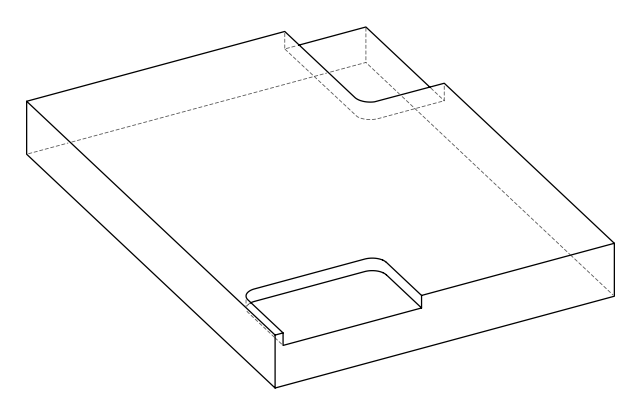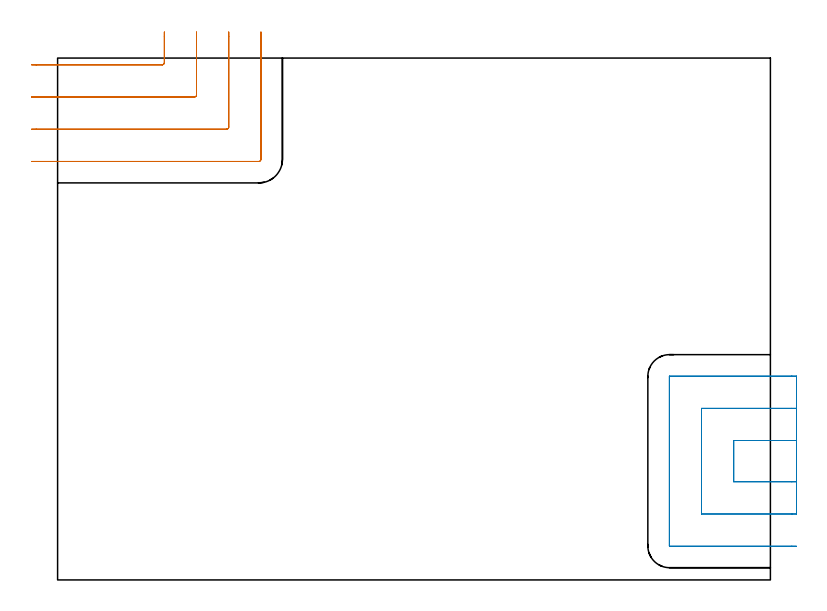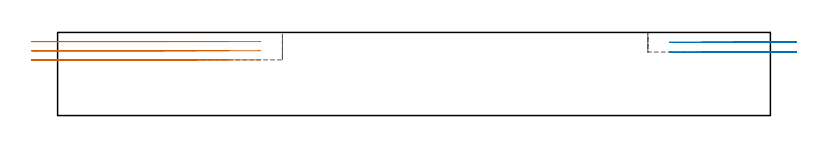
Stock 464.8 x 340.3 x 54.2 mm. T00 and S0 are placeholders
(PLAN: 2 operations, 0 tool changes, 7.9 min)
(1 MILL_CORNER_NOTCH_RECTANGULAR | CORNER_NOTCH_RECTANGULAR | UGT0201_006 | Follow Part, ap 7, ae 75% | 4.43 min | 212719 mm3)
(2 MILL_SLOT | SLOT_PARTIAL_RECTANGULAR | UGT0201_006 | Follow Part, ap 7, ae 75% | 3.5 min | 140960 mm3)
(TOOL UGT0201_006 | End Mill 28 mm | D28 FL25 Z2)
(OP 1 MILL_CORNER_NOTCH_RECTANGULAR)
G17 G21 G94 G90
T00 M6
G54
G17 G0 G90 X-17. Y335.9 S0 M3
G43 Z64.2 H0
Z48.233
G94 G1 X-14. F250.
X68.207 F500.
G3 X69.6 Y337.293 R1.4
G1 Y354.3
Y357.3 F250.
G0 Z64.2
X-17. Y314.9
Z48.233
G1 X-14.
X89.207 F500.
G3 X90.6 Y316.293 R1.4
G1 Y354.3
Y357.3 F250.
G0 Z64.2
X-17. Y293.9
Z48.233
G1 X-14.
X110.206 F500.
G3 X111.6 Y295.294 R1.4
G1 Y354.3
Y357.3 F250.
G0 Z64.2
X-17. Y272.9
Z48.233
G1 X-14.
X131.206 F500.
G3 X132.6 Y274.294 R1.4
G1 Y354.3
Y357.3 F250.
G0 Z64.2
X-17. Y335.9
Z42.267
G1 X-14.
X68.207 F500.
G3 X69.6 Y337.293 R1.4
G1 Y354.3
Y357.3 F250.
G0 Z64.2
X-17. Y314.9
Z42.267
G1 X-14.
X89.207 F500.
G3 X90.6 Y316.293 R1.4
G1 Y354.3
Y357.3 F250.
G0 Z64.2
X-17. Y293.9
Z42.267
G1 X-14.
X110.206 F500.
G3 X111.6 Y295.294 R1.4
G1 Y354.3
Y357.3 F250.
G0 Z64.2
X-17. Y272.9
Z42.267
G1 X-14.
X131.206 F500.
G3 X132.6 Y274.294 R1.4
G1 Y354.3
Y357.3 F250.
G0 Z64.2
X-17. Y335.9
Z36.3
G1 X-14.
X68.207 F500.
G3 X69.6 Y337.293 R1.4
G1 Y354.3
Y357.3 F250.
G0 Z64.2
X-17. Y314.9
Z36.3
G1 X-14.
X89.207 F500.
G3 X90.6 Y316.293 R1.4
G1 Y354.3
Y357.3 F250.
G0 Z64.2
X-17. Y293.9
Z36.3
G1 X-14.
X110.206 F500.
G3 X111.6 Y295.294 R1.4
G1 Y354.3
Y357.3 F250.
G0 Z64.2
X-17. Y272.9
Z36.3
G1 X-14.
X131.206 F500.
G3 X132.6 Y274.294 R1.4
G1 Y354.3
Y357.3 F250.
G0 Z64.2
M5
M2
(OP 2 MILL_SLOT)
G17 G21 G94 G90
T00 M6
G54
G17 G0 G90 X481.8 Y90.9 S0 M3
G43 Z64.2 H0
Z47.8
G94 G1 X478.8 F250.
X440.9 F500.
Y64.
X478.8
X481.8 F250.
Y111.9
X478.8
X419.9 F500.
Y43.
X478.8
X481.8 F250.
Y132.9
X478.8
X399.1 F500.
G3 X398.9 Y132.7 R0.2
G1 Y22.2
G3 X399.1 Y22. R0.2
G1 X478.8
X481.8 F250.
G0 Y90.9 Z41.4
G1 X478.8
X440.9 F500.
Y64.
X478.8
X481.8 F250.
Y111.9
X478.8
X419.9 F500.
Y43.
X478.8
X481.8 F250.
Y132.9
X478.8
X399.1 F500.
G3 X398.9 Y132.7 R0.2
G1 Y22.2
G3 X399.1 Y22. R0.2
G1 X478.8
X481.8 F250.
G0 Z64.2
M5
M2
